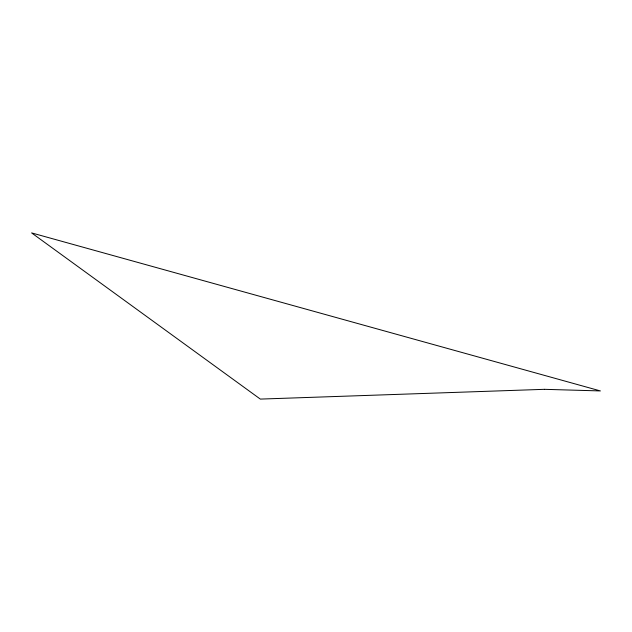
<?xml version="1.0" encoding="UTF-8"?>
<svg xmlns="http://www.w3.org/2000/svg" width="632" height="632" viewBox="0 0 632 632"><rect width="100%" height="100%" fill="white"/><g stroke="black" fill="none" stroke-linecap="round" stroke-linejoin="round"><path stroke-width="0.95" d="M544.436 389.328L260.329 399.092L31.6 232.908L600.4 390.932L544.436 389.328"/></g></svg>
